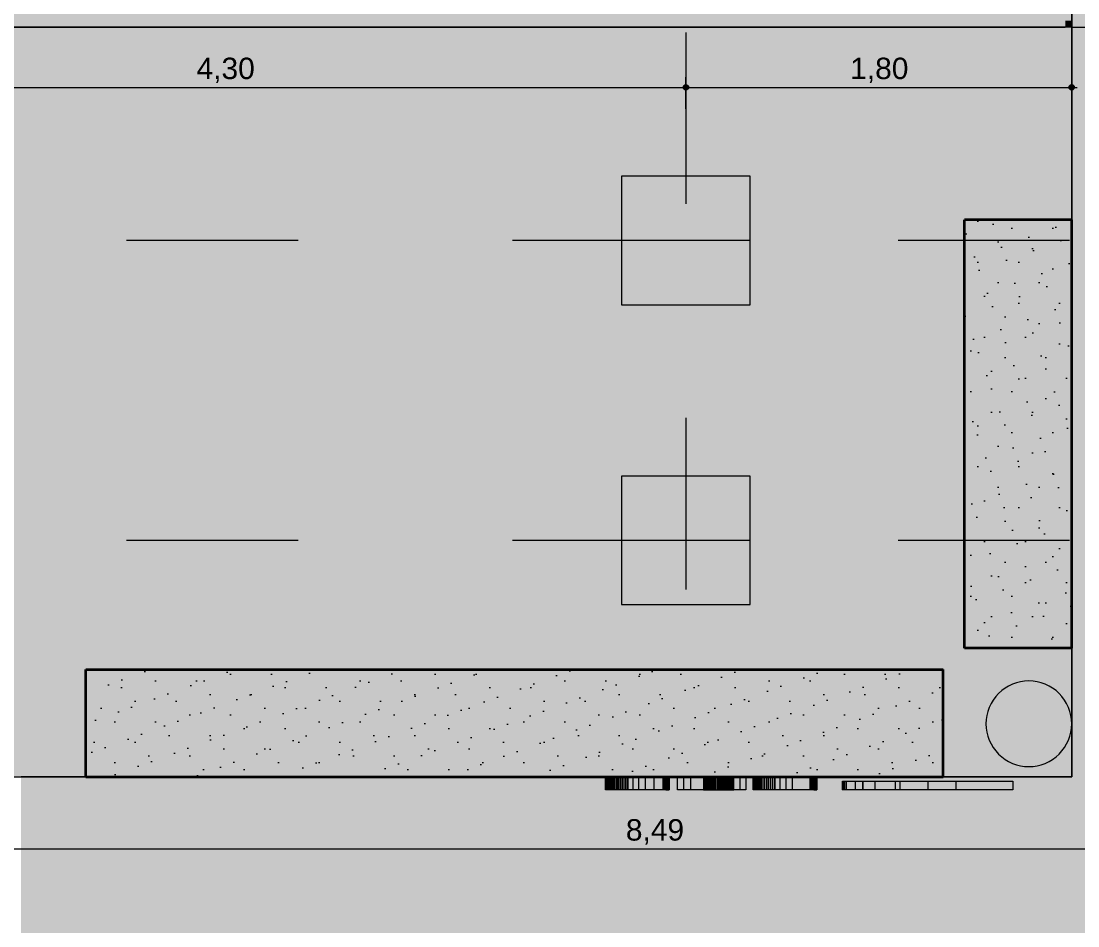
# Model space of a CAD drawing. Header units: metres. Extents: x -77 to -41.1, y -68 to -27.7.
# Drawn here: x -48.916 to -43.985, y -60.997 to -56.773 of the extents above; entities that cross this region are included whole.
import ezdxf

# ---------------------------------------------------------------- set-up
doc = ezdxf.new("R2010")
doc.units = ezdxf.units.M
doc.header["$MEASUREMENT"] = 0
doc.linetypes.add('AStair_dashed', pattern=[1.8, 0.8, -1])
for name, color, linetype in [('COTAS FORRO.EXEC', 7, 'Continuous'), ('FORRO.EXEC', 7, 'Continuous'), ('LAJES.EST', 7, 'Continuous'), ('LUMINOTÉCNICA', 7, 'Continuous'), ('NOMES.ARQ', 7, 'Continuous'), ('PAREDE CONSTRUIR', 7, 'Continuous'), ('PILARES.EST', 7, 'Continuous')]:
    doc.layers.add(name, color=color, linetype=linetype)
for name, color, linetype, lineweight, true_color in [('COTAS FORRO.EXEC_Caneta_No__25', 7, 'Continuous', 13, 0x982312), ('LAJES.EST_Caneta_No__17', 7, 'Continuous', 0, 0xd4d4d4), ('LAJES.EST_Caneta_No__18', 7, 'Continuous', 0, 0xdfdfdf), ('LAJES.EST_Caneta_No__254', 7, 'Continuous', 0, 0xd1c9ad), ('LUMINOTÉCNICA_Caneta_No__174', 7, 'Continuous', 0, 0x6a8fff), ('NOMES.ARQ_Caneta_No__95', 7, 'Continuous', 0, 0xaeaeae), ('ZONA_Caneta_No__56', 7, 'Continuous', 0, 0xffe495)]:
    doc.layers.add(name, color=color, linetype=linetype, lineweight=lineweight, true_color=true_color)
for name, color, linetype, lineweight in [('FORRO.EXEC_Caneta_No__241', 7, 'Continuous', 13), ('LAJES.EST_Caneta_No__1', 7, 'Continuous', 35), ('LAJES.EST_Caneta_No__241', 7, 'Continuous', 13), ('LUMINOTÉCNICA_Caneta_No__96', 252, 'Continuous', 0), ('PAREDE CONSTRUIR_Caneta_No__241', 7, 'Continuous', 13), ('PILARES.EST_Caneta_No__4', 7, 'Continuous', 20)]:
    doc.layers.add(name, color=color, linetype=linetype, lineweight=lineweight)
doc.styles.add('GENERATED_STYLE_1', font='arial.ttf')
doc.dimstyles.new('GENERATED_STYLE__1', dxfattribs={"dimtxt": 0.1, "dimasz": 0.0475, "dimexe": 0.18, "dimexo": 0.1, "dimgap": 0, "dimtad": 1, "dimtih": 1, "dimtoh": 1, "dimzin": 0, "dimdsep": 46, "dimtxsty": 'GENERATED_STYLE_1', "dimblk": 'ARROWHEAD_11', "dimblk1": 'ARROWHEAD_11', "dimblk2": 'ARROWHEAD_11', "dimcen": 0.09, "dimclrd": 256, "dimclre": 256, "dimclrt": 256, "dimadec": 0, "dimazin": 0, "dimtfac": 1, "dimtdec": 4, "dimtmove": 0, "dimatfit": 3, "dimfxl": 0, "dimtolj": 1, "dimtzin": 0, "dimarcsym": 0})
doc.dimstyles.new('GENERATED_STYLE__2', dxfattribs={"dimtxt": 0.1, "dimasz": 0.0475, "dimexe": 0.18, "dimexo": 0.1, "dimgap": 0, "dimtad": 1, "dimzin": 0, "dimdsep": 46, "dimtxsty": 'GENERATED_STYLE_1', "dimblk": 'ARROWHEAD_11', "dimblk1": 'ARROWHEAD_11', "dimblk2": 'ARROWHEAD_11', "dimcen": 0.09, "dimclrd": 256, "dimclre": 256, "dimclrt": 256, "dimadec": 0, "dimazin": 0, "dimtfac": 1, "dimtdec": 4, "dimtmove": 0, "dimatfit": 3, "dimfxl": 0, "dimtolj": 1, "dimtzin": 0, "dimarcsym": 0})

# ---------------------------------------------------------------- blocks, each defined once
blk = doc.blocks.new('BANCO EM CONCRETO')
at = {"layer": 'LAJES.EST_Caneta_No__17', "linetype": 'Continuous', "lineweight": 0, "true_color": 0xd4d4d4}
h = blk.add_hatch(dxfattribs=at)
h.set_pattern_fill('Carpet_0003', color=254, style=0, pattern_type=2)
h.set_pattern_definition([(45, (0, 0.3), (-0.0954594, 0.0954594), [0, -0.09, 0, -0.135]), (110, (0.3, 0.3), (0.1268585, 0.0461727), [0, -0.066, 0, -0.114])])
h.paths.add_polyline_path([(0, 5), (0, 0), (0.5, 0), (0.5, 4.6), (0.5, 5)])
at = {"layer": 'LAJES.EST_Caneta_No__1', "color": 7, "linetype": 'Continuous', "lineweight": 35}
for p, q in [((0, 0), (0, 5)), ((0.5, 5), (0, 5)), ((0.5, 4.6), (0.5, 5)), ((0.5, 0), (0.5, 4.6)), ((0.5, 0), (0, 0))]:
    blk.add_line(p, q, dxfattribs=at)
at = {"layer": 'LAJES.EST_Caneta_No__241', "color": 7, "linetype": 'Continuous', "lineweight": 13, "flags": 128}
blk.add_lwpolyline([(0, 5), (0, 0), (0.5, 0), (0.5, 4.6), (0.5, 5)], close=True, dxfattribs=at)
blk = doc.blocks.new('LOGO SUS SKT proporcional(1)')
at = {"layer": 'NOMES.ARQ_Caneta_No__95', "color": 253, "linetype": 'Continuous', "lineweight": 0, "true_color": 0xaeaeae}
for p, q in [((-0.1514, 1.2082), (-0.1521, 1.2082)), ((-0.1521, 1.2082), (-0.1521, 1.1468)), ((-0.1501, 1.2082), (-0.1514, 1.2082)), ((-0.1514, 1.2082), (-0.1514, 1.1468)), ((-0.148, 1.2082), (-0.1501, 1.2082)), ((-0.1501, 1.2082), (-0.1501, 1.1468)), ((-0.1452, 1.2082), (-0.148, 1.2082)), ((-0.148, 1.2082), (-0.148, 1.1468)), ((-0.1423, 1.2082), (-0.1452, 1.2082)), ((-0.1452, 1.2082), (-0.1452, 1.1468)), ((-0.1389, 1.2082), (-0.1423, 1.2082)), ((-0.1423, 1.2082), (-0.1423, 1.1468)), ((-0.135, 1.2082), (-0.1389, 1.2082)), ((-0.1389, 1.2082), (-0.1389, 1.1468)), ((-0.1306, 1.2082), (-0.135, 1.2082)), ((-0.135, 1.2082), (-0.135, 1.1468)), ((-0.1257, 1.2082), (-0.1306, 1.2082)), ((-0.1306, 1.2082), (-0.1306, 1.1468)), ((-0.1204, 1.2082), (-0.1257, 1.2082)), ((-0.1257, 1.2082), (-0.1257, 1.1468)), ((-0.1147, 1.2082), (-0.1204, 1.2082)), ((-0.1204, 1.2082), (-0.1204, 1.1468)), ((-0.1087, 1.2082), (-0.1147, 1.2082)), ((-0.1147, 1.2082), (-0.1147, 1.1468)), ((-0.1022, 1.2082), (-0.1087, 1.2082)), ((-0.1087, 1.2082), (-0.1087, 1.1468)), ((-0.0955, 1.2082), (-0.1022, 1.2082)), ((-0.1022, 1.2082), (-0.1022, 1.1468)), ((-0.0885, 1.2082), (-0.0955, 1.2082)), ((-0.0955, 1.2082), (-0.0955, 1.1468)), ((-0.0813, 1.2082), (-0.0885, 1.2082)), ((-0.0885, 1.2082), (-0.0885, 1.1468)), ((-0.0739, 1.2082), (-0.0813, 1.2082)), ((-0.0813, 1.2082), (-0.0813, 1.1468)), ((-0.0663, 1.2082), (-0.0739, 1.2082)), ((-0.0739, 1.2082), (-0.0739, 1.1468)), ((-0.0585, 1.2082), (-0.0663, 1.2082)), ((-0.0663, 1.2082), (-0.0663, 1.1468)), ((-0.0507, 1.2082), (-0.0585, 1.2082)), ((-0.0585, 1.2082), (-0.0585, 1.1468)), ((-0.0471, 1.2082), (-0.0507, 1.2082)), ((-0.0507, 1.2082), (-0.0507, 1.1468)), ((-0.0239, 1.2082), (-0.0471, 1.2082)), ((-0.0471, 1.2082), (-0.0471, 1.1468)), ((0.003, 1.2082), (-0.0239, 1.2082)), ((-0.0239, 1.2082), (-0.0239, 1.1468)), ((0.034, 1.2082), (0.003, 1.2082)), ((0.003, 1.2082), (0.003, 1.1468)), ((0.034, 1.2082), (0.034, 1.1468)), ((0.074, 1.2082), (0.034, 1.2082)), ((0.1139, 1.2082), (0.074, 1.2082)), ((0.074, 1.2082), (0.074, 1.1468)), ((0.1148, 1.2082), (0.1139, 1.2082)), ((0.1139, 1.1468), (0.1139, 1.2082)), ((0.1148, 1.1468), (0.1148, 1.2082)), ((0.1186, 1.2082), (0.1148, 1.2082)), ((0.1186, 1.1468), (0.1186, 1.2082)), ((0.1239, 1.2082), (0.1186, 1.2082)), ((0.1239, 1.1468), (0.1239, 1.2082)), ((0.1287, 1.2082), (0.1239, 1.2082)), ((0.1287, 1.2082), (0.1329, 1.2082)), ((0.1287, 1.1468), (0.1287, 1.2082)), ((0.1329, 1.2082), (0.1364, 1.2082)), ((0.1329, 1.1468), (0.1329, 1.2082)), ((0.1364, 1.2082), (0.1393, 1.2082)), ((0.1364, 1.1468), (0.1364, 1.2082)), ((0.1393, 1.2082), (0.1422, 1.2082)), ((0.1393, 1.1468), (0.1393, 1.2082)), ((0.1422, 1.2082), (0.1441, 1.2082)), ((0.1422, 1.1468), (0.1422, 1.2082)), ((0.1441, 1.2082), (0.1449, 1.2082)), ((0.1441, 1.1468), (0.1441, 1.2082)), ((0.1449, 1.1468), (0.1449, 1.2082)), ((0.2133, 1.2082), (0.1824, 1.2082)), ((0.1824, 1.2082), (0.1824, 1.1468)), ((0.2433, 1.2082), (0.2133, 1.2082)), ((0.2133, 1.2082), (0.2133, 1.1468)), ((0.2433, 1.1468), (0.2433, 1.2082)), ((0.3042, 1.2082), (0.2433, 1.2082)), ((0.3042, 1.1468), (0.3042, 1.2082)), ((0.3046, 1.2082), (0.3042, 1.2082)), ((0.3046, 1.2082), (0.3051, 1.2082)), ((0.3046, 1.1468), (0.3046, 1.2082)), ((0.3051, 1.2082), (0.31, 1.2082)), ((0.3051, 1.1468), (0.3051, 1.2082)), ((0.31, 1.2082), (0.3123, 1.2082)), ((0.31, 1.1468), (0.31, 1.2082)), ((0.3123, 1.2082), (0.3148, 1.2082)), ((0.3123, 1.1468), (0.3123, 1.2082)), ((0.3148, 1.2082), (0.3177, 1.2082)), ((0.3148, 1.1468), (0.3148, 1.2082)), ((0.3177, 1.2082), (0.3208, 1.2082)), ((0.3177, 1.1468), (0.3177, 1.2082)), ((0.3208, 1.2082), (0.3242, 1.2082)), ((0.3208, 1.1468), (0.3208, 1.2082)), ((0.3242, 1.2082), (0.3278, 1.2082)), ((0.3242, 1.1468), (0.3242, 1.2082)), ((0.3278, 1.2082), (0.3317, 1.2082)), ((0.3278, 1.1468), (0.3278, 1.2082)), ((0.3317, 1.2082), (0.3358, 1.2082)), ((0.3317, 1.1468), (0.3317, 1.2082)), ((0.3358, 1.2082), (0.3401, 1.2082)), ((0.3358, 1.1468), (0.3358, 1.2082)), ((0.3401, 1.2082), (0.3446, 1.2082)), ((0.3401, 1.1468), (0.3401, 1.2082)), ((0.3446, 1.2082), (0.3493, 1.2082)), ((0.3446, 1.1468), (0.3446, 1.2082)), ((0.3493, 1.2082), (0.354, 1.2082)), ((0.3493, 1.1468), (0.3493, 1.2082)), ((0.354, 1.2082), (0.3607, 1.2082)), ((0.354, 1.1468), (0.354, 1.2082)), ((0.3607, 1.2082), (0.3675, 1.2082)), ((0.3607, 1.1468), (0.3607, 1.2082)), ((0.3675, 1.2082), (0.3744, 1.2082)), ((0.3675, 1.1468), (0.3675, 1.2082)), ((0.3744, 1.2082), (0.3803, 1.2082)), ((0.3744, 1.1468), (0.3744, 1.2082)), ((0.3803, 1.2082), (0.3862, 1.2082)), ((0.3803, 1.2082), (0.3803, 1.1468)), ((0.3862, 1.2082), (0.392, 1.2082)), ((0.3862, 1.2082), (0.3862, 1.1468)), ((0.392, 1.2082), (0.3977, 1.2082)), ((0.392, 1.2082), (0.392, 1.1468)), ((0.3977, 1.2082), (0.4031, 1.2082)), ((0.3977, 1.2082), (0.3977, 1.1468)), ((0.4031, 1.2082), (0.4084, 1.2082)), ((0.4031, 1.2082), (0.4031, 1.1468)), ((0.4084, 1.2082), (0.4134, 1.2082)), ((0.4084, 1.2082), (0.4084, 1.1468)), ((0.4134, 1.2082), (0.4183, 1.2082)), ((0.4134, 1.2082), (0.4134, 1.1468)), ((0.4183, 1.2082), (0.4219, 1.2082)), ((0.4183, 1.2082), (0.4183, 1.1468)), ((0.4219, 1.2082), (0.4252, 1.2082)), ((0.4219, 1.2082), (0.4219, 1.1468)), ((0.4252, 1.2082), (0.4284, 1.2082)), ((0.4252, 1.2082), (0.4252, 1.1468)), ((0.4284, 1.2082), (0.4314, 1.2082)), ((0.4284, 1.2082), (0.4284, 1.1468)), ((0.4314, 1.2082), (0.4342, 1.2082)), ((0.4314, 1.2082), (0.4314, 1.1468)), ((0.4342, 1.2082), (0.4366, 1.2082)), ((0.4342, 1.2082), (0.4342, 1.1468)), ((0.4366, 1.2082), (0.4388, 1.2082)), ((0.4366, 1.2082), (0.4366, 1.1468)), ((0.4388, 1.2082), (0.4408, 1.2082)), ((0.4388, 1.2082), (0.4388, 1.1468)), ((0.4408, 1.2082), (0.4424, 1.2082)), ((0.4408, 1.2082), (0.4408, 1.1468)), ((0.4424, 1.2082), (0.4438, 1.2082)), ((0.4424, 1.2082), (0.4424, 1.1468)), ((0.4438, 1.2082), (0.4445, 1.2082)), ((0.4438, 1.2082), (0.4438, 1.1468)), ((0.4445, 1.2082), (0.445, 1.2082)), ((0.4445, 1.2082), (0.4445, 1.1468)), ((0.445, 1.2082), (0.4452, 1.2082)), ((0.445, 1.2082), (0.445, 1.1468)), ((0.4452, 1.2082), (0.4458, 1.2082)), ((0.4452, 1.2082), (0.4452, 1.1468)), ((0.4458, 1.2082), (0.4462, 1.2082)), ((0.4458, 1.2082), (0.4458, 1.1468)), ((0.4463, 1.2082), (0.4462, 1.2082)), ((0.4462, 1.2082), (0.4462, 1.1468)), ((0.4744, 1.2082), (0.4463, 1.2082)), ((0.4463, 1.2082), (0.4463, 1.1468)), ((0.4744, 1.1468), (0.4744, 1.2082)), ((0.5024, 1.2082), (0.4744, 1.2082)), ((0.5024, 1.1468), (0.5024, 1.2082)), ((0.5357, 1.2082), (0.5355, 1.2082)), ((0.5355, 1.2082), (0.5355, 1.1468)), ((0.5363, 1.2082), (0.5357, 1.2082)), ((0.5357, 1.2082), (0.5357, 1.1468)), ((0.5375, 1.2082), (0.5363, 1.2082)), ((0.5363, 1.2082), (0.5363, 1.1468)), ((0.539, 1.2082), (0.5375, 1.2082)), ((0.5375, 1.2082), (0.5375, 1.1468)), ((0.541, 1.2082), (0.539, 1.2082)), ((0.539, 1.2082), (0.539, 1.1468)), ((0.5467, 1.2082), (0.541, 1.2082)), ((0.541, 1.2082), (0.541, 1.1468)), ((0.5511, 1.2082), (0.5467, 1.2082)), ((0.5467, 1.2082), (0.5467, 1.1468)), ((0.5563, 1.2082), (0.5511, 1.2082)), ((0.5511, 1.2082), (0.5511, 1.1468)), ((0.5621, 1.2082), (0.5563, 1.2082)), ((0.5563, 1.2082), (0.5563, 1.1468)), ((0.5686, 1.2082), (0.5621, 1.2082)), ((0.5621, 1.2082), (0.5621, 1.1468)), ((0.5757, 1.2082), (0.5686, 1.2082)), ((0.5686, 1.2082), (0.5686, 1.1468)), ((0.5833, 1.2082), (0.5757, 1.2082)), ((0.5757, 1.2082), (0.5757, 1.1468)), ((0.5913, 1.2082), (0.5833, 1.2082)), ((0.5833, 1.2082), (0.5833, 1.1468)), ((0.5997, 1.2082), (0.5913, 1.2082)), ((0.5913, 1.2082), (0.5913, 1.1468)), ((0.6085, 1.2082), (0.5997, 1.2082)), ((0.5997, 1.2082), (0.5997, 1.1468)), ((0.6174, 1.2082), (0.6085, 1.2082)), ((0.6085, 1.2082), (0.6085, 1.1468)), ((0.6265, 1.2082), (0.6174, 1.2082)), ((0.6174, 1.2082), (0.6174, 1.1468)), ((0.6358, 1.2082), (0.6265, 1.2082)), ((0.6265, 1.2082), (0.6265, 1.1468)), ((0.6394, 1.2082), (0.6358, 1.2082)), ((0.6358, 1.2082), (0.6358, 1.1468)), ((0.6626, 1.2082), (0.6394, 1.2082)), ((0.6394, 1.2082), (0.6394, 1.1468)), ((0.6895, 1.2082), (0.6626, 1.2082)), ((0.6626, 1.2082), (0.6626, 1.1468)), ((0.7205, 1.2082), (0.6895, 1.2082)), ((0.6895, 1.2082), (0.6895, 1.1468)), ((0.8004, 1.2082), (0.7205, 1.2082)), ((0.7205, 1.2082), (0.7205, 1.1468)), ((0.8009, 1.2082), (0.8004, 1.2082)), ((0.8004, 1.1468), (0.8004, 1.2082)), ((0.8009, 1.1468), (0.8009, 1.2082)), ((0.8061, 1.2082), (0.8009, 1.2082)), ((0.8061, 1.1468), (0.8061, 1.2082)), ((0.8108, 1.2082), (0.8061, 1.2082)), ((0.8108, 1.1468), (0.8108, 1.2082)), ((0.8154, 1.2082), (0.8108, 1.2082)), ((0.8154, 1.1468), (0.8154, 1.2082)), ((0.8194, 1.2082), (0.8154, 1.2082)), ((0.8194, 1.2082), (0.8229, 1.2082)), ((0.8194, 1.1468), (0.8194, 1.2082)), ((0.8229, 1.2082), (0.8275, 1.2082)), ((0.8229, 1.1468), (0.8229, 1.2082)), ((0.8275, 1.2082), (0.8309, 1.2082)), ((0.8275, 1.1468), (0.8275, 1.2082)), ((0.8309, 1.2082), (0.8322, 1.2082)), ((0.8309, 1.1468), (0.8309, 1.2082)), ((0.8322, 1.2082), (0.8329, 1.2082)), ((0.8322, 1.1468), (0.8322, 1.2082)), ((0.8329, 1.2082), (0.8337, 1.2082)), ((0.8329, 1.1468), (0.8329, 1.2082)), ((0.8337, 1.1468), (0.8337, 1.2082)), ((0.952, 1.2082), (0.9521, 1.2082)), ((0.952, 1.2082), (0.952, 1.2082)), ((0.9522, 1.2082), (0.9521, 1.2082)), ((0.9523, 1.2082), (0.9522, 1.2082)), ((0.9524, 1.2082), (0.9523, 1.2082)), ((0.9573, 1.2082), (0.9524, 1.2082)), ((0.9524, 1.2082), (0.9524, 1.1676)), ((0.9573, 1.1676), (0.9573, 1.2082)), ((0.9628, 1.2082), (0.9573, 1.2082)), ((0.9694, 1.2082), (0.9628, 1.2082)), ((0.9628, 1.1676), (0.9628, 1.2082)), ((1.0122, 1.2082), (0.9694, 1.2082)), ((0.9694, 1.1676), (0.9694, 1.2082)), ((1.0122, 1.1676), (1.0122, 1.2082)), ((1.0473, 1.2082), (1.0122, 1.2082)), ((1.0473, 1.2082), (1.0473, 1.2082)), ((1.0473, 1.2082), (1.0473, 1.1676)), ((1.0473, 1.2082), (1.0473, 1.2082)), ((1.0473, 1.2082), (1.0473, 1.1676)), ((1.0473, 1.2082), (1.0473, 1.2082)), ((1.0473, 1.2082), (1.0473, 1.1676)), ((1.0473, 1.2082), (1.0473, 1.2082)), ((1.0473, 1.2082), (1.0473, 1.1676)), ((1.0474, 1.2082), (1.0473, 1.2082)), ((1.0473, 1.2082), (1.0473, 1.1676)), ((1.0474, 1.2082), (1.0474, 1.2082)), ((1.0474, 1.2082), (1.0474, 1.1676)), ((1.0474, 1.2082), (1.0474, 1.2082)), ((1.0474, 1.2082), (1.0474, 1.1676)), ((1.0474, 1.2082), (1.0474, 1.2082)), ((1.0474, 1.2082), (1.0474, 1.1676)), ((1.0474, 1.2082), (1.0474, 1.2082)), ((1.0474, 1.2082), (1.0474, 1.1676)), ((1.0475, 1.2082), (1.0474, 1.2082)), ((1.0474, 1.2082), (1.0474, 1.1676)), ((1.0474, 1.2082), (1.0474, 1.2082)), ((1.0474, 1.2082), (1.0474, 1.1676)), ((1.0475, 1.2082), (1.0475, 1.2082)), ((1.0475, 1.2082), (1.0475, 1.1676)), ((1.0475, 1.2082), (1.0475, 1.2082)), ((1.0475, 1.2082), (1.0475, 1.1676)), ((1.0476, 1.2082), (1.0475, 1.2082)), ((1.0475, 1.2082), (1.0475, 1.1676)), ((1.0475, 1.2082), (1.0475, 1.2082)), ((1.0475, 1.2082), (1.0475, 1.1676)), ((1.0475, 1.2082), (1.0475, 1.2082)), ((1.0475, 1.2082), (1.0475, 1.1676)), ((1.0477, 1.2082), (1.0476, 1.2082)), ((1.0476, 1.2082), (1.0476, 1.1676)), ((1.0476, 1.2082), (1.0476, 1.2082)), ((1.0476, 1.2082), (1.0476, 1.1676)), ((1.0476, 1.2082), (1.0476, 1.2082)), ((1.0476, 1.2082), (1.0476, 1.1676)), ((1.0476, 1.1676), (1.0476, 1.2082)), ((1.0476, 1.2082), (1.0476, 1.2082)), ((1.1053, 1.2082), (1.0477, 1.2082)), ((1.0477, 1.2082), (1.0477, 1.1676)), ((1.2003, 1.2082), (1.1053, 1.2082)), ((1.1053, 1.2082), (1.1053, 1.1676)), ((1.2227, 1.2082), (1.2003, 1.2082)), ((1.2003, 1.2082), (1.2003, 1.1676)), ((1.3519, 1.2082), (1.2227, 1.2082)), ((1.2227, 1.2082), (1.2227, 1.1676)), ((1.3519, 1.1676), (1.3519, 1.2082)), ((1.4812, 1.2082), (1.3519, 1.2082)), ((1.4812, 1.1676), (1.4812, 1.2082)), ((1.7479, 1.2082), (1.4812, 1.2082)), ((1.7479, 1.1676), (1.7479, 1.2082)), ((-0.1521, 1.1468), (-0.1514, 1.1468)), ((-0.1514, 1.1468), (-0.1501, 1.1468)), ((-0.1501, 1.1468), (-0.148, 1.1468)), ((-0.148, 1.1468), (-0.1452, 1.1468)), ((-0.1452, 1.1468), (-0.1423, 1.1468)), ((-0.1423, 1.1468), (-0.1389, 1.1468)), ((-0.1389, 1.1468), (-0.135, 1.1468)), ((-0.135, 1.1468), (-0.1306, 1.1468)), ((-0.1306, 1.1468), (-0.1257, 1.1468)), ((-0.1257, 1.1468), (-0.1204, 1.1468)), ((-0.1204, 1.1468), (-0.1147, 1.1468)), ((-0.1147, 1.1468), (-0.1087, 1.1468)), ((-0.1087, 1.1468), (-0.1022, 1.1468)), ((-0.1022, 1.1468), (-0.0955, 1.1468)), ((-0.0955, 1.1468), (-0.0885, 1.1468)), ((-0.0885, 1.1468), (-0.0813, 1.1468)), ((-0.0813, 1.1468), (-0.0739, 1.1468)), ((-0.0739, 1.1468), (-0.0663, 1.1468)), ((-0.0663, 1.1468), (-0.0585, 1.1468)), ((-0.0585, 1.1468), (-0.0507, 1.1468)), ((-0.0507, 1.1468), (-0.0471, 1.1468)), ((-0.0471, 1.1468), (-0.0239, 1.1468)), ((-0.0239, 1.1468), (0.003, 1.1468)), ((0.003, 1.1468), (0.034, 1.1468)), ((0.034, 1.1468), (0.074, 1.1468)), ((0.074, 1.1468), (0.1139, 1.1468)), ((0.1139, 1.1468), (0.1148, 1.1468)), ((0.1148, 1.1468), (0.1186, 1.1468)), ((0.1186, 1.1468), (0.1239, 1.1468)), ((0.1239, 1.1468), (0.1287, 1.1468)), ((0.1329, 1.1468), (0.1287, 1.1468)), ((0.1364, 1.1468), (0.1329, 1.1468)), ((0.1393, 1.1468), (0.1364, 1.1468)), ((0.1422, 1.1468), (0.1393, 1.1468)), ((0.1441, 1.1468), (0.1422, 1.1468)), ((0.1449, 1.1468), (0.1441, 1.1468)), ((0.1824, 1.1468), (0.2133, 1.1468)), ((0.2133, 1.1468), (0.2433, 1.1468)), ((0.2433, 1.1468), (0.3042, 1.1468)), ((0.3042, 1.1468), (0.3046, 1.1468)), ((0.3051, 1.1468), (0.3046, 1.1468)), ((0.31, 1.1468), (0.3051, 1.1468)), ((0.3123, 1.1468), (0.31, 1.1468)), ((0.3148, 1.1468), (0.3123, 1.1468)), ((0.3177, 1.1468), (0.3148, 1.1468)), ((0.3208, 1.1468), (0.3177, 1.1468)), ((0.3242, 1.1468), (0.3208, 1.1468)), ((0.3278, 1.1468), (0.3242, 1.1468)), ((0.3317, 1.1468), (0.3278, 1.1468)), ((0.3358, 1.1468), (0.3317, 1.1468)), ((0.3401, 1.1468), (0.3358, 1.1468)), ((0.3446, 1.1468), (0.3401, 1.1468)), ((0.3493, 1.1468), (0.3446, 1.1468)), ((0.354, 1.1468), (0.3493, 1.1468)), ((0.3607, 1.1468), (0.354, 1.1468)), ((0.3675, 1.1468), (0.3607, 1.1468)), ((0.3744, 1.1468), (0.3675, 1.1468)), ((0.3803, 1.1468), (0.3744, 1.1468)), ((0.3862, 1.1468), (0.3803, 1.1468)), ((0.392, 1.1468), (0.3862, 1.1468)), ((0.3977, 1.1468), (0.392, 1.1468)), ((0.4031, 1.1468), (0.3977, 1.1468)), ((0.4084, 1.1468), (0.4031, 1.1468)), ((0.4134, 1.1468), (0.4084, 1.1468)), ((0.4183, 1.1468), (0.4134, 1.1468)), ((0.4219, 1.1468), (0.4183, 1.1468)), ((0.4252, 1.1468), (0.4219, 1.1468)), ((0.4284, 1.1468), (0.4252, 1.1468)), ((0.4314, 1.1468), (0.4284, 1.1468)), ((0.4342, 1.1468), (0.4314, 1.1468)), ((0.4366, 1.1468), (0.4342, 1.1468)), ((0.4388, 1.1468), (0.4366, 1.1468)), ((0.4408, 1.1468), (0.4388, 1.1468)), ((0.4424, 1.1468), (0.4408, 1.1468)), ((0.4438, 1.1468), (0.4424, 1.1468)), ((0.4445, 1.1468), (0.4438, 1.1468)), ((0.445, 1.1468), (0.4445, 1.1468)), ((0.4452, 1.1468), (0.445, 1.1468)), ((0.4458, 1.1468), (0.4452, 1.1468)), ((0.4462, 1.1468), (0.4458, 1.1468)), ((0.4462, 1.1468), (0.4463, 1.1468)), ((0.4463, 1.1468), (0.4744, 1.1468)), ((0.4744, 1.1468), (0.5024, 1.1468)), ((0.5355, 1.1468), (0.5357, 1.1468)), ((0.5357, 1.1468), (0.5363, 1.1468)), ((0.5363, 1.1468), (0.5375, 1.1468)), ((0.5375, 1.1468), (0.539, 1.1468)), ((0.539, 1.1468), (0.541, 1.1468)), ((0.541, 1.1468), (0.5467, 1.1468)), ((0.5467, 1.1468), (0.5511, 1.1468)), ((0.5511, 1.1468), (0.5563, 1.1468)), ((0.5563, 1.1468), (0.5621, 1.1468)), ((0.5621, 1.1468), (0.5686, 1.1468)), ((0.5686, 1.1468), (0.5757, 1.1468)), ((0.5757, 1.1468), (0.5833, 1.1468)), ((0.5833, 1.1468), (0.5913, 1.1468)), ((0.5913, 1.1468), (0.5997, 1.1468)), ((0.5997, 1.1468), (0.6085, 1.1468)), ((0.6085, 1.1468), (0.6174, 1.1468)), ((0.6174, 1.1468), (0.6265, 1.1468)), ((0.6265, 1.1468), (0.6358, 1.1468)), ((0.6358, 1.1468), (0.6394, 1.1468)), ((0.6394, 1.1468), (0.6626, 1.1468)), ((0.6626, 1.1468), (0.6895, 1.1468)), ((0.6895, 1.1468), (0.7205, 1.1468)), ((0.7205, 1.1468), (0.8004, 1.1468)), ((0.8004, 1.1468), (0.8009, 1.1468)), ((0.8009, 1.1468), (0.8061, 1.1468)), ((0.8061, 1.1468), (0.8108, 1.1468)), ((0.8108, 1.1468), (0.8154, 1.1468)), ((0.8154, 1.1468), (0.8194, 1.1468)), ((0.8229, 1.1468), (0.8194, 1.1468)), ((0.8275, 1.1468), (0.8229, 1.1468)), ((0.8309, 1.1468), (0.8275, 1.1468)), ((0.8322, 1.1468), (0.8309, 1.1468)), ((0.8329, 1.1468), (0.8322, 1.1468)), ((0.8337, 1.1468), (0.8329, 1.1468)), ((0.9524, 1.1676), (0.9573, 1.1676)), ((0.9573, 1.1676), (0.9628, 1.1676)), ((0.9628, 1.1676), (0.9694, 1.1676)), ((0.9694, 1.1676), (1.0122, 1.1676)), ((1.0122, 1.1676), (1.0473, 1.1676)), ((1.0473, 1.1676), (1.0473, 1.1676)), ((1.0473, 1.1676), (1.0473, 1.1676)), ((1.0473, 1.1676), (1.0473, 1.1676)), ((1.0473, 1.1676), (1.0473, 1.1676)), ((1.0473, 1.1676), (1.0474, 1.1676)), ((1.0474, 1.1676), (1.0474, 1.1676)), ((1.0474, 1.1676), (1.0474, 1.1676)), ((1.0474, 1.1676), (1.0474, 1.1676)), ((1.0474, 1.1676), (1.0474, 1.1676)), ((1.0474, 1.1676), (1.0475, 1.1676)), ((1.0474, 1.1676), (1.0474, 1.1676)), ((1.0475, 1.1676), (1.0475, 1.1676)), ((1.0475, 1.1676), (1.0475, 1.1676)), ((1.0475, 1.1676), (1.0476, 1.1676)), ((1.0475, 1.1676), (1.0475, 1.1676)), ((1.0475, 1.1676), (1.0475, 1.1676)), ((1.0476, 1.1676), (1.0477, 1.1676)), ((1.0476, 1.1676), (1.0476, 1.1676)), ((1.0476, 1.1676), (1.0476, 1.1676)), ((1.0476, 1.1676), (1.0476, 1.1676)), ((1.0477, 1.1676), (1.1053, 1.1676)), ((1.1053, 1.1676), (1.2003, 1.1676)), ((1.2003, 1.1676), (1.2227, 1.1676)), ((1.2227, 1.1676), (1.3519, 1.1676)), ((1.3519, 1.1676), (1.4812, 1.1676)), ((1.4812, 1.1676), (1.7479, 1.1676))]:
    blk.add_line(p, q, dxfattribs=at)
blk = doc.blocks.new('*D302')
at = {"layer": 'COTAS FORRO.EXEC_Caneta_No__25', "linetype": 'Continuous', "lineweight": 13, "true_color": 0x982312}
for points in [[(-50.1269, -57.0823), (-50.126, -57.0871), (-50.1233, -57.0911), (-50.1192, -57.0939), (-50.1144, -57.0948), (-50.1097, -57.0939), (-50.1056, -57.0911), (-50.1029, -57.0871), (-50.1019, -57.0823), (-50.1029, -57.0775), (-50.1056, -57.0735), (-50.1097, -57.0708), (-50.1144, -57.0698), (-50.1192, -57.0708), (-50.1233, -57.0735), (-50.126, -57.0775)], [(-45.8269, -57.0823), (-45.826, -57.0871), (-45.8233, -57.0911), (-45.8192, -57.0939), (-45.8144, -57.0948), (-45.8097, -57.0939), (-45.8056, -57.0911), (-45.8029, -57.0871), (-45.8019, -57.0823), (-45.8029, -57.0775), (-45.8056, -57.0735), (-45.8097, -57.0708), (-45.8144, -57.0698), (-45.8192, -57.0708), (-45.8233, -57.0735), (-45.826, -57.0775)]]:
    blk.add_hatch(color=24, dxfattribs=at).paths.add_polyline_path(points)
at = {"layer": 'COTAS FORRO.EXEC_Caneta_No__25', "color": 24, "linetype": 'Continuous', "lineweight": 13, "true_color": 0x982312}
for p, q in [((-50.1144, -57.0698), (-50.1144, -57.0354)), ((-45.8144, -57.0698), (-45.8144, -57.0354)), ((-50.1144, -57.1823), (-50.1144, -57.0948)), ((-50.1019, -57.0823), (-45.8269, -57.0823)), ((-45.8144, -57.1823), (-45.8144, -57.0948))]:
    blk.add_line(p, q, dxfattribs=at)
for centre in [(-50.1144, -57.0823), (-45.8144, -57.0823)]:
    blk.add_circle(centre, 0.0125, dxfattribs=at)
at = {"layer": 'COTAS FORRO.EXEC_Caneta_No__25', "color": 24, "lineweight": 13, "true_color": 0x982312, "insert": (-48.0979, -57.0623), "char_height": 0.1, "attachment_point": 7, "style": 'GENERATED_STYLE_1'}
blk.add_mtext('\\A1;{\\pql;\\fArial|b0|i0|c0|p0;\\W1.000000;4,30}', dxfattribs=at)
blk = doc.blocks.new('ARROWHEAD_11')
at = {"color": 0, "linetype": 'Continuous', "lineweight": 0}
blk.add_line((0, 0), (-1, 0), dxfattribs=at)
at = {"color": 0, "linetype": 'Continuous', "lineweight": 0, "const_width": 0.25, "flags": 128}
blk.add_lwpolyline([(-0.125, 0, 1), (0.125, 0, 1)], format="xyb", close=True, dxfattribs=at)
blk = doc.blocks.new('*D303')
at = {"layer": 'COTAS FORRO.EXEC_Caneta_No__25', "linetype": 'Continuous', "lineweight": 13, "true_color": 0x982312}
for points in [[(-45.8269, -57.0823), (-45.826, -57.0871), (-45.8233, -57.0911), (-45.8192, -57.0939), (-45.8144, -57.0948), (-45.8097, -57.0939), (-45.8056, -57.0911), (-45.8029, -57.0871), (-45.8019, -57.0823), (-45.8029, -57.0775), (-45.8056, -57.0735), (-45.8097, -57.0708), (-45.8144, -57.0698), (-45.8192, -57.0708), (-45.8233, -57.0735), (-45.826, -57.0775)], [(-44.0265, -57.0823), (-44.0256, -57.0871), (-44.0229, -57.0911), (-44.0188, -57.0939), (-44.014, -57.0948), (-44.0093, -57.0939), (-44.0052, -57.0911), (-44.0025, -57.0871), (-44.0015, -57.0823), (-44.0025, -57.0775), (-44.0052, -57.0735), (-44.0093, -57.0708), (-44.014, -57.0698), (-44.0188, -57.0708), (-44.0229, -57.0735), (-44.0256, -57.0775)]]:
    blk.add_hatch(color=24, dxfattribs=at).paths.add_polyline_path(points)
at = {"layer": 'COTAS FORRO.EXEC_Caneta_No__25', "color": 24, "linetype": 'Continuous', "lineweight": 13, "true_color": 0x982312}
for p, q in [((-44.014, -57.0698), (-44.014, -56.9823)), ((-45.8144, -57.0698), (-45.8144, -57.0354)), ((-45.8144, -57.1823), (-45.8144, -57.0948)), ((-45.8019, -57.0823), (-44.0265, -57.0823)), ((-44.014, -57.1292), (-44.014, -57.0948)), ((-44.0015, -57.0823), (-43.989, -57.0823))]:
    blk.add_line(p, q, dxfattribs=at)
for centre in [(-45.8144, -57.0823), (-44.014, -57.0823)]:
    blk.add_circle(centre, 0.0125, dxfattribs=at)
at = {"layer": 'COTAS FORRO.EXEC_Caneta_No__25', "color": 24, "lineweight": 13, "true_color": 0x982312, "insert": (-45.0477, -57.0623), "char_height": 0.1, "attachment_point": 7, "style": 'GENERATED_STYLE_1'}
blk.add_mtext('\\A1;{\\pql;\\fArial|b0|i0|c0|p0;\\W1.000000;1,80}', dxfattribs=at)
blk = doc.blocks.new('*D331')
at = {"layer": 'COTAS FORRO.EXEC_Caneta_No__25', "linetype": 'Continuous', "lineweight": 13, "true_color": 0x982312}
for points in [[(-43.6803, -60.3006), (-43.6794, -60.3054), (-43.6767, -60.3094), (-43.6726, -60.3121), (-43.6678, -60.3131), (-43.6631, -60.3121), (-43.659, -60.3094), (-43.6563, -60.3054), (-43.6553, -60.3006), (-43.6563, -60.2958), (-43.659, -60.2917), (-43.6631, -60.289), (-43.6678, -60.2881), (-43.6726, -60.289), (-43.6767, -60.2917), (-43.6794, -60.2958)], [(-43.6803, -67.1016), (-43.6794, -67.1064), (-43.6767, -67.1104), (-43.6726, -67.1131), (-43.6678, -67.1141), (-43.6631, -67.1131), (-43.659, -67.1104), (-43.6563, -67.1064), (-43.6553, -67.1016), (-43.6563, -67.0968), (-43.659, -67.0927), (-43.6631, -67.09), (-43.6678, -67.0891), (-43.6726, -67.09), (-43.6767, -67.0927), (-43.6794, -67.0968)]]:
    blk.add_hatch(color=24, dxfattribs=at).paths.add_polyline_path(points)
at = {"layer": 'COTAS FORRO.EXEC_Caneta_No__25', "color": 24, "linetype": 'Continuous', "lineweight": 13, "true_color": 0x982312}
for p, q in [((-43.6803, -60.3006), (-43.7678, -60.3006)), ((-43.6678, -60.2881), (-43.6678, -60.2756)), ((-43.621, -60.3006), (-43.6553, -60.3006)), ((-43.6678, -67.0891), (-43.6678, -60.3131)), ((-43.6803, -67.1016), (-43.7678, -67.1016)), ((-43.621, -67.1016), (-43.6553, -67.1016)), ((-43.6678, -67.1266), (-43.6678, -67.1141))]:
    blk.add_line(p, q, dxfattribs=at)
for centre in [(-43.6678, -60.3006), (-43.6678, -67.1016)]:
    blk.add_circle(centre, 0.0125, dxfattribs=at)
at = {"layer": 'COTAS FORRO.EXEC_Caneta_No__25', "color": 24, "lineweight": 13, "true_color": 0x982312, "insert": (-43.6878, -63.8345), "char_height": 0.1, "attachment_point": 7, "rotation": 90, "style": 'GENERATED_STYLE_1'}
blk.add_mtext('\\A1;{\\pql;\\fArial|b0|i0|c0|p0;\\W1.000000;6,80}', dxfattribs=at)
blk = doc.blocks.new('*D361')
at = {"layer": 'COTAS FORRO.EXEC_Caneta_No__25', "linetype": 'Continuous', "lineweight": 13, "true_color": 0x982312}
for points in [[(-50.2205, -60.6374), (-50.2195, -60.6422), (-50.2168, -60.6462), (-50.2128, -60.6489), (-50.208, -60.6499), (-50.2032, -60.6489), (-50.1992, -60.6462), (-50.1965, -60.6422), (-50.1955, -60.6374), (-50.1965, -60.6326), (-50.1992, -60.6285), (-50.2032, -60.6258), (-50.208, -60.6249), (-50.2128, -60.6258), (-50.2168, -60.6285), (-50.2195, -60.6326)], [(-41.7265, -60.6374), (-41.7256, -60.6422), (-41.7229, -60.6462), (-41.7188, -60.6489), (-41.714, -60.6499), (-41.7093, -60.6489), (-41.7052, -60.6462), (-41.7025, -60.6422), (-41.7015, -60.6374), (-41.7025, -60.6326), (-41.7052, -60.6285), (-41.7093, -60.6258), (-41.714, -60.6249), (-41.7188, -60.6258), (-41.7229, -60.6285), (-41.7256, -60.6326)]]:
    blk.add_hatch(color=24, dxfattribs=at).paths.add_polyline_path(points)
at = {"layer": 'COTAS FORRO.EXEC_Caneta_No__25', "color": 24, "linetype": 'Continuous', "lineweight": 13, "true_color": 0x982312}
for p, q in [((-41.714, -60.6249), (-41.714, -60.5374)), ((-50.208, -60.6249), (-50.208, -60.5905)), ((-50.208, -60.7374), (-50.208, -60.6499)), ((-50.1955, -60.6374), (-41.7265, -60.6374)), ((-41.714, -60.6843), (-41.714, -60.6499)), ((-41.7015, -60.6374), (-41.689, -60.6374))]:
    blk.add_line(p, q, dxfattribs=at)
for centre in [(-50.208, -60.6374), (-41.714, -60.6374)]:
    blk.add_circle(centre, 0.0125, dxfattribs=at)
at = {"layer": 'COTAS FORRO.EXEC_Caneta_No__25', "color": 24, "lineweight": 13, "true_color": 0x982312, "insert": (-46.0945, -60.6174), "char_height": 0.1, "attachment_point": 7, "style": 'GENERATED_STYLE_1'}
blk.add_mtext('\\A1;{\\pql;\\fArial|b0|i0|c0|p0;\\W1.000000;8,49}', dxfattribs=at)
blk = doc.blocks.new('*D363')
at = {"layer": 'COTAS FORRO.EXEC_Caneta_No__25', "linetype": 'Continuous', "lineweight": 13, "true_color": 0x982312}
for points in [[(-45.2614, -61.5736), (-45.2605, -61.5784), (-45.2578, -61.5825), (-45.2537, -61.5852), (-45.2489, -61.5861), (-45.2441, -61.5852), (-45.2401, -61.5825), (-45.2374, -61.5784), (-45.2364, -61.5736), (-45.2374, -61.5689), (-45.2401, -61.5648), (-45.2441, -61.5621), (-45.2489, -61.5611), (-45.2537, -61.5621), (-45.2578, -61.5648), (-45.2605, -61.5689)], [(-41.7265, -61.5736), (-41.7256, -61.5784), (-41.7229, -61.5825), (-41.7188, -61.5852), (-41.714, -61.5861), (-41.7093, -61.5852), (-41.7052, -61.5825), (-41.7025, -61.5784), (-41.7015, -61.5736), (-41.7025, -61.5689), (-41.7052, -61.5648), (-41.7093, -61.5621), (-41.714, -61.5611), (-41.7188, -61.5621), (-41.7229, -61.5648), (-41.7256, -61.5689)]]:
    blk.add_hatch(color=24, dxfattribs=at).paths.add_polyline_path(points)
at = {"layer": 'COTAS FORRO.EXEC_Caneta_No__25', "color": 24, "linetype": 'Continuous', "lineweight": 13, "true_color": 0x982312}
for p, q in [((-45.2489, -61.5611), (-45.2489, -61.4736)), ((-41.714, -61.5611), (-41.714, -61.4736)), ((-45.2489, -61.6205), (-45.2489, -61.5861)), ((-45.2364, -61.5736), (-41.7265, -61.5736)), ((-41.714, -61.6205), (-41.714, -61.5861)), ((-41.7015, -61.5736), (-41.689, -61.5736))]:
    blk.add_line(p, q, dxfattribs=at)
for centre in [(-45.2489, -61.5736), (-41.714, -61.5736)]:
    blk.add_circle(centre, 0.0125, dxfattribs=at)
at = {"layer": 'COTAS FORRO.EXEC_Caneta_No__25', "color": 24, "lineweight": 13, "true_color": 0x982312, "insert": (-43.6149, -61.5536), "char_height": 0.1, "attachment_point": 7, "style": 'GENERATED_STYLE_1'}
blk.add_mtext('\\A1;{\\pql;\\fArial|b0|i0|c0|p0;\\W1.000000;3,53}', dxfattribs=at)
blk = doc.blocks.new('Fluorescent Lamp 26_2')
at = {"layer": 'LUMINOTÉCNICA_Caneta_No__174', "linetype": 'Continuous', "lineweight": 0, "true_color": 0xd9e2fe}
blk.add_hatch(color=254, dxfattribs=at).paths.add_polyline_path([(0, 0), (0.6, 0), (0.6, 0.6), (0, 0.6)])
at = {"layer": 'LUMINOTÉCNICA_Caneta_No__174', "color": 161, "linetype": 'Continuous', "lineweight": 0, "true_color": 0x6a8fff}
for p, q in [((0.6, 0.6), (0, 0.6)), ((0, 0.6), (0, 0)), ((0.6, 0), (0.6, 0.6)), ((0, 0.3), (0.6, 0.3)), ((0, 0), (0.6, 0))]:
    blk.add_line(p, q, dxfattribs=at)

msp = doc.modelspace()

# ---------------------------------------------------------------- hatches: boundary and pattern name
at = {"layer": 'FORRO.EXEC', "linetype": 'Continuous', "lineweight": 0, "true_color": 0xfbfbfb}
msp.add_hatch(color=7, dxfattribs=at).paths.add_polyline_path([(-56.514, -60.3006), (-44.014, -60.3006), (-44.014, -56.8006), (-56.514, -56.8006)])
at = {"layer": 'LAJES.EST_Caneta_No__18', "linetype": 'Continuous', "lineweight": 0, "true_color": 0xdfdfdf}
h = msp.add_hatch(dxfattribs=at)
h.set_pattern_fill('Piso_Externo__0003', color=254, style=0, pattern_type=2)
h.set_pattern_definition([(45, (0, 0.6), (-0.1909188, 0.1909188), [0, -0.18, 0, -0.27]), (110, (0.6, 0.6), (0.253717, 0.09234544), [0, -0.132, 0, -0.228])])
h.paths.add_polyline_path([(-76.514, -65.1016), (-73.814, -65.1016, -0.414214), (-75.814, -67.1016), (-66.814, -67.1016, -0.414214), (-68.814, -65.1016), (-68.814, -62.301), (-68.814, -45.4002, -0.414214), (-66.514, -43.1002), (-65.914, -43.1002), (-65.914, -42.3002), (-66.514, -42.3002), (-66.514, -38.2041), (-65.114, -38.2041), (-65.114, -36.7038), (-66.514, -36.7038), (-66.514, -32.5997), (-65.114, -32.5997), (-56.714, -32.5997), (-53.814, -32.5997), (-44.014, -32.5997), (-44.014, -42.3002), (-53.814, -42.3002), (-53.814, -47.1002), (-44.014, -47.1002), (-44.014, -50.8516), (-45.6136, -50.8516), (-45.6136, -52.3506), (-44.014, -52.3506), (-44.014, -60.3006), (-48.9163, -60.3006), (-48.9163, -61.1006), (-44.3609, -61.1006), (-44.3609, -67.1016), (-44.014, -67.1016), (-41.514, -67.1016), (-41.514, -28.1016), (-41.714, -28.1016), (-41.714, -60.3006), (-43.014, -60.3006), (-43.014, -30.0016), (-66.514, -30.0016), (-66.514, -28.1016), (-76.514, -28.1016)])
h.paths.add_polyline_path([(-73.814, -45.1016), (-76.314, -45.1016), (-76.314, -43.0892), (-75.7984, -43.0908, -0.414214), (-73.8139, -45.0876)], flags=0)
h.paths.add_polyline_path([(-73.814, -45.5846, -0.009328), (-73.814, -45.6604)], flags=0)
h.paths.add_polyline_path([(-52.814, -46.3002), (-52.814, -43.1002), (-44.014, -43.1002), (-44.014, -46.3002)], flags=0)
h.paths.add_polyline_path([(-67.714, -34.1), (-76.314, -34.1), (-76.314, -32.5997), (-67.714, -32.5997)], flags=0)
at = {"layer": 'LAJES.EST_Caneta_No__254', "linetype": 'Continuous', "lineweight": 0, "true_color": 0xd1c9ad}
h = msp.add_hatch(dxfattribs=at)
h.set_pattern_fill('Haie_OD_0003', color=9, style=0, pattern_type=2)
h.set_pattern_definition([(45, (0, 0.5), (-0.159099, 0.159099), [0, -0.15, 0, -0.225]), (110, (0.5, 0.5), (0.21143084, 0.07695453), [0, -0.11, 0, -0.19])])
h.paths.add_polyline_path([(-65.114, -47.1002), (-66.514, -47.1002), (-66.514, -60.3006), (-56.514, -60.3006), (-44.014, -60.3006), (-44.014, -56.6006), (-50.5957, -56.6006), (-50.5957, -54.2479), (-52.6157, -54.2479), (-52.6157, -52.5506), (-50.5957, -52.5506), (-45.6136, -52.5506), (-45.6136, -50.8516), (-44.014, -50.8516), (-44.014, -47.1002), (-53.814, -47.1002), (-53.814, -42.3002), (-44.014, -42.3002), (-44.014, -37.1002), (-51.174, -37.1002), (-51.174, -32.5997), (-53.814, -32.5997), (-56.714, -32.5997), (-58.7637, -32.5997), (-58.7637, -34.9038), (-63.464, -34.9038), (-63.464, -36.5038), (-65.114, -36.5038), (-65.114, -38.4037), (-63.464, -38.4037), (-63.464, -42.1002), (-65.114, -42.1002), (-65.114, -42.3002)])
h.paths.add_polyline_path([(-60.5596, -42.1002), (-60.5596, -38.4037), (-58.8637, -38.4037), (-58.8637, -42.1002)], flags=0)
h.paths.add_polyline_path([(-59.064, -48.7001), (-59.064, -47.3002), (-56.714, -47.3002), (-56.714, -48.7001)], flags=0)
at = {"layer": 'PAREDE CONSTRUIR', "linetype": 'Continuous', "lineweight": 0, "true_color": 0xffffff}
for points in [[(-44.044, -56.7706), (-56.514, -56.7706), (-56.514, -56.8006), (-44.044, -56.8006)], [(-44.044, -56.7706), (-44.044, -56.8006), (-44.014, -56.8006)], [(-44.014, -56.7706), (-44.044, -56.7706), (-44.014, -56.8006)], [(-44.014, -56.8006), (-41.714, -56.8006), (-41.714, -56.7706), (-44.014, -56.7706)]]:
    msp.add_hatch(color=7, dxfattribs=at).paths.add_polyline_path(points)
at = {"layer": 'PILARES.EST', "linetype": 'Continuous', "lineweight": 0, "true_color": 0x000000}
msp.add_hatch(color=18, dxfattribs=at).paths.add_polyline_path([(-44.414, -60.0536, 0.414214), (-44.214, -60.2536, 0.414214), (-44.014, -60.0536, 0.414214), (-44.214, -59.8536, 0.414214)])

# ---------------------------------------------------------------- linework, layer by layer
at = {"layer": 'FORRO.EXEC_Caneta_No__241', "color": 7, "linetype": 'Continuous', "lineweight": 13, "flags": 128}
msp.add_lwpolyline([(-56.514, -60.3006), (-44.014, -60.3006), (-44.014, -56.8006), (-56.514, -56.8006)], close=True, dxfattribs=at)
at = {"layer": 'LAJES.EST_Caneta_No__241', "color": 7, "linetype": 'Continuous', "lineweight": 13, "flags": 128}
for points in [[(-65.914, -42.3002), (-66.514, -42.3002), (-66.514, -38.2041), (-65.114, -38.2041), (-65.114, -36.7038), (-66.514, -36.7038), (-66.514, -32.5997), (-65.114, -32.5997), (-56.714, -32.5997), (-53.814, -32.5997), (-44.014, -32.5997), (-44.014, -42.3002), (-53.814, -42.3002), (-53.814, -47.1002), (-44.014, -47.1002), (-44.014, -50.8516), (-45.6136, -50.8516), (-45.6136, -52.3506), (-44.014, -52.3506), (-44.014, -60.3006), (-48.9163, -60.3006)], [(-65.914, -42.3002), (-66.514, -42.3002), (-66.514, -38.2041), (-65.114, -38.2041), (-65.114, -36.7038), (-66.514, -36.7038), (-66.514, -32.5997), (-65.114, -32.5997), (-56.714, -32.5997), (-53.814, -32.5997), (-44.014, -32.5997), (-44.014, -42.3002), (-53.814, -42.3002), (-53.814, -47.1002), (-44.014, -47.1002), (-44.014, -50.8516), (-45.6136, -50.8516), (-45.6136, -52.3506), (-44.014, -52.3506), (-44.014, -60.3006), (-48.9163, -60.3006)], [(-65.914, -42.3002), (-66.514, -42.3002), (-66.514, -38.2041), (-65.114, -38.2041), (-65.114, -36.7038), (-66.514, -36.7038), (-66.514, -32.5997), (-65.114, -32.5997), (-56.714, -32.5997), (-53.814, -32.5997), (-44.014, -32.5997), (-44.014, -42.3002), (-53.814, -42.3002), (-53.814, -47.1002), (-44.014, -47.1002), (-44.014, -50.8516), (-45.6136, -50.8516), (-45.6136, -52.3506), (-44.014, -52.3506), (-44.014, -60.3006), (-48.9163, -60.3006)], [(-65.914, -42.3002), (-66.514, -42.3002), (-66.514, -38.2041), (-65.114, -38.2041), (-65.114, -36.7038), (-66.514, -36.7038), (-66.514, -32.5997), (-65.114, -32.5997), (-56.714, -32.5997), (-53.814, -32.5997), (-44.014, -32.5997), (-44.014, -42.3002), (-53.814, -42.3002), (-53.814, -47.1002), (-44.014, -47.1002), (-44.014, -50.8516), (-45.6136, -50.8516), (-45.6136, -52.3506), (-44.014, -52.3506), (-44.014, -60.3006), (-48.9163, -60.3006)], [(-65.914, -42.3002), (-66.514, -42.3002), (-66.514, -38.2041), (-65.114, -38.2041), (-65.114, -36.7038), (-66.514, -36.7038), (-66.514, -32.5997), (-65.114, -32.5997), (-56.714, -32.5997), (-53.814, -32.5997), (-44.014, -32.5997), (-44.014, -42.3002), (-53.814, -42.3002), (-53.814, -47.1002), (-44.014, -47.1002), (-44.014, -50.8516), (-45.6136, -50.8516), (-45.6136, -52.3506), (-44.014, -52.3506), (-44.014, -60.3006), (-48.9163, -60.3006)], [(-65.114, -47.1002), (-66.514, -47.1002), (-66.514, -60.3006), (-56.514, -60.3006), (-44.014, -60.3006), (-44.014, -56.6006)], [(-65.114, -47.1002), (-66.514, -47.1002), (-66.514, -60.3006), (-56.514, -60.3006), (-44.014, -60.3006), (-44.014, -56.6006)], [(-65.114, -47.1002), (-66.514, -47.1002), (-66.514, -60.3006), (-56.514, -60.3006), (-44.014, -60.3006), (-44.014, -56.6006)]]:
    msp.add_lwpolyline(points, dxfattribs=at)
at = {"layer": 'LUMINOTÉCNICA_Caneta_No__96', "color": 252, "linetype": 'AStair_dashed', "lineweight": 0}
for p, q in [((-45.8144, -56.8259), (-45.8144, -60.3159)), ((-44.024, -57.7971), (-56.514, -57.7971)), ((-44.024, -59.1971), (-56.514, -59.1971))]:
    msp.add_line(p, q, dxfattribs=at)
at = {"layer": 'PAREDE CONSTRUIR_Caneta_No__241', "color": 7, "linetype": 'Continuous', "lineweight": 13, "flags": 128}
for points in [[(-56.514, -56.8006), (-44.044, -56.8006)], [(-44.014, -56.8006), (-44.044, -56.8006)], [(-44.014, -56.8006), (-41.714, -56.8006)]]:
    msp.add_lwpolyline(points, dxfattribs=at)
at = {"layer": 'PILARES.EST_Caneta_No__4', "color": 7, "linetype": 'Continuous', "lineweight": 20, "flags": 128}
msp.add_lwpolyline([(-44.414, -60.0536, 0.414214), (-44.214, -60.2536, 0.414214), (-44.014, -60.0536, 0.414214), (-44.214, -59.8536, 0.414214)], format="xyb", close=True, dxfattribs=at)
at = {"layer": 'ZONA_Caneta_No__56', "color": 41, "linetype": 'Continuous', "lineweight": 0, "true_color": 0xffe495, "flags": 128}
msp.add_lwpolyline([(-44.014, -60.3006), (-44.014, -56.8006), (-56.514, -56.8006), (-56.514, -60.3006)], close=True, dxfattribs=at)

# ---------------------------------------------------------------- block references
at = {"layer": 'LAJES.EST', "color": 7, "linetype": 'Continuous', "lineweight": 13, "yscale": 0.3999999999999994}
msp.add_blockref('BANCO EM CONCRETO', (-44.514, -59.7006), dxfattribs=at)
at = {"layer": 'LAJES.EST', "color": 7, "linetype": 'Continuous', "lineweight": 13, "yscale": 0.7999999999999988, "rotation": 270}
msp.add_blockref('BANCO EM CONCRETO', (-48.614, -59.8006), dxfattribs=at)
at = {"layer": 'LUMINOTÉCNICA', "color": 61, "linetype": 'Continuous', "lineweight": 0, "true_color": 0xeaffaa, "rotation": 180}
for p in [(-45.5144, -57.4971), (-45.5144, -58.8971)]:
    msp.add_blockref('Fluorescent Lamp 26_2', p, dxfattribs=at)
at = {"layer": 'NOMES.ARQ', "color": 253, "linetype": 'Continuous', "lineweight": 0, "true_color": 0xaeaeae, "xscale": -1, "rotation": 180.0000000000001}
msp.add_blockref('LOGO SUS SKT proporcional(1)', (-46.0366, -59.1538), dxfattribs=at)

# ---------------------------------------------------------------- dimensions: what is measured, and where the dimension line sits
at = {"layer": 'COTAS FORRO.EXEC', "color": 24, "linetype": 'Continuous', "lineweight": 13, "true_color": 0x982312}
for base, p1, p2, picture, middle in [((-41.714, -60.6374), (-50.208, -60.805), (-41.714, -47.7016), '*D361', (-45.965, -60.5674)), ((-41.714, -61.5736), (-45.2489, -61.2683), (-41.714, -47.7016), '*D363', (-43.4855, -61.5036)), ((-44.014, -57.0823), (-45.8144, -57.7971), (-44.014, -56.8006), '*D303', (-44.9182, -57.0123)), ((-45.8144, -57.0823), (-50.1144, -57.7971), (-45.8144, -57.7971), '*D302', (-47.9684, -57.0123))]:
    dim = msp.add_linear_dim(base=base, p1=p1, p2=p2, dimstyle='GENERATED_STYLE__1', dxfattribs=at)
    dim.commit()
    dim.dimension.update_dxf_attribs({"geometry": picture, "text_midpoint": middle, "dimtype": 160})
dim = msp.add_linear_dim(base=(-43.6678, -60.3006), p1=(-44.3609, -67.1016), p2=(-44.014, -60.3006), angle=90, dimstyle='GENERATED_STYLE__2', dxfattribs=at)
dim.commit()
dim.dimension.update_dxf_attribs({"geometry": '*D331', "text_midpoint": (-43.7378, -63.7051), "dimtype": 160, "text_rotation": 90})

doc.saveas('drawing.dxf')
